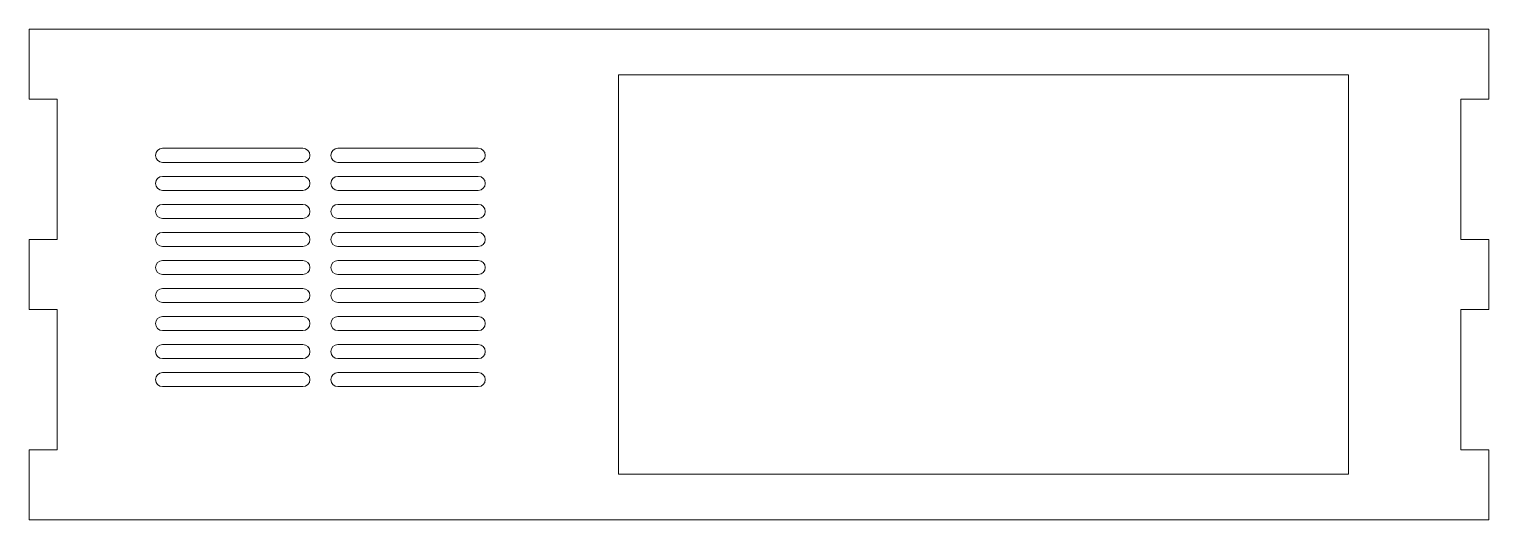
# Model space of a CAD drawing. Header units: millimetres. Extents: x -4 to 204, y 0 to 70.
import ezdxf

# ---------------------------------------------------------------- set-up
doc = ezdxf.new("R2010")
doc.units = ezdxf.units.MM

msp = doc.modelspace()

# ---------------------------------------------------------------- linework, layer by layer
at = {"color": 7, "linetype": 'Continuous', "lineweight": 15}
for p, q in [((-4, 70), (-4, 60)), ((-4, 70), (204, 70)), ((204, 70), (204, 60)), ((80, 63.5), (80, 6.5)), ((80, 63.5), (184, 63.5)), ((184, 63.5), (184, 6.5)), ((0, 60), (-4, 60)), ((0, 40), (0, 60)), ((200, 60), (204, 60)), ((200, 40), (200, 60)), ((35, 53), (15, 53)), ((60, 53), (40, 53)), ((35, 51), (15, 51)), ((60, 51), (40, 51)), ((35, 49), (15, 49)), ((60, 49), (40, 49)), ((35, 47), (15, 47)), ((60, 47), (40, 47)), ((35, 45), (15, 45)), ((60, 45), (40, 45)), ((35, 43), (15, 43)), ((60, 43), (40, 43)), ((-4, 40), (-4, 30)), ((0, 40), (-4, 40)), ((35, 41), (15, 41)), ((60, 41), (40, 41)), ((200, 40), (204, 40)), ((204, 40), (204, 30)), ((35, 39), (15, 39)), ((60, 39), (40, 39)), ((35, 37), (15, 37)), ((60, 37), (40, 37)), ((35, 35), (15, 35)), ((60, 35), (40, 35)), ((35, 33), (15, 33)), ((60, 33), (40, 33)), ((0, 30), (-4, 30)), ((0, 10), (0, 30)), ((35, 31), (15, 31)), ((60, 31), (40, 31)), ((200, 30), (204, 30)), ((200, 10), (200, 30)), ((35, 29), (15, 29)), ((60, 29), (40, 29)), ((35, 27), (15, 27)), ((35, 25), (15, 25)), ((60, 27), (40, 27)), ((60, 25), (40, 25)), ((35, 23), (15, 23)), ((60, 23), (40, 23)), ((35, 21), (15, 21)), ((60, 21), (40, 21)), ((35, 19), (15, 19)), ((60, 19), (40, 19)), ((-4, 0), (-4, 10)), ((0, 10), (-4, 10)), ((200, 10), (204, 10)), ((204, 0), (204, 10)), ((80, 6.5), (184, 6.5)), ((-4, 0), (204, 0))]:
    msp.add_line(p, q, dxfattribs=at)
for centre, start, end in [((15, 52), 90, 270), ((35, 52), 270, 90), ((40, 52), 90, 270), ((60, 52), 270, 90), ((15, 48), 90, 270), ((35, 48), 270, 90), ((40, 48), 90, 270), ((60, 48), 270, 90), ((15, 44), 90, 270), ((35, 44), 270, 90), ((40, 44), 90, 270), ((60, 44), 270, 90), ((15, 40), 90, 270), ((35, 40), 270, 90), ((40, 40), 90, 270), ((60, 40), 270, 90), ((15, 36), 90, 270), ((35, 36), 270, 90), ((40, 36), 90, 270), ((60, 36), 270, 90), ((15, 32), 90, 270), ((35, 32), 270, 90), ((40, 32), 90, 270), ((60, 32), 270, 90), ((15, 28), 90, 270), ((35, 28), 270, 90), ((40, 28), 90, 270), ((60, 28), 270, 90), ((15, 24), 90, 270), ((35, 24), 270, 90), ((40, 24), 90, 270), ((60, 24), 270, 90), ((15, 20), 90, 270), ((35, 20), 270, 90), ((40, 20), 90, 270), ((60, 20), 270, 90)]:
    msp.add_arc(centre, 1, start, end, dxfattribs=at)

doc.saveas('drawing.dxf')
